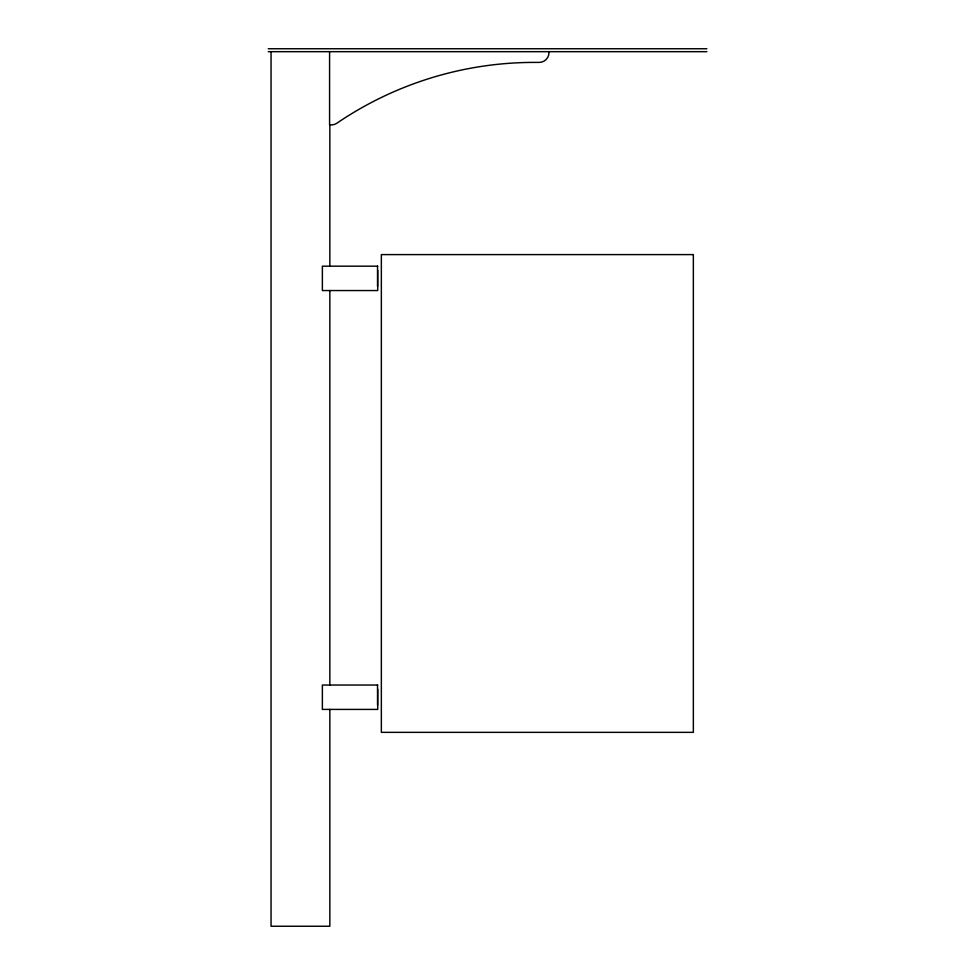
<?xml version="1.0" encoding="UTF-8"?>
<svg xmlns="http://www.w3.org/2000/svg" width="975" height="975" viewBox="0 0 975 975"><rect width="100%" height="100%" fill="white"/><g stroke="black" fill="none" stroke-linecap="round" stroke-linejoin="round"><path stroke-width="1.46" d="M268.247 48.75L706.875 48.75M268.247 51.675L706.875 51.675M377.727 266.175L322.372 266.175L322.372 290.55L377.727 290.55L377.727 270.233M377.727 685.035L322.372 685.035L322.372 709.41L377.727 709.41L377.727 689.093M548.962 51.675L548.962 52.65A9.75 9.75 0 0 1 539.212 62.4L534.337 62.4A351 351 0 0 0 336.911 123.179A9.75 9.75 0 0 1 331.439 124.873L329.587 124.873L329.587 51.675M377.532 266.175L377.532 286.492M377.532 685.035L377.532 705.339M329.842 124.873L329.842 266.175M329.842 290.55L329.842 685.035M329.842 709.41L329.842 926.25L271.05 926.25L271.05 51.675M693.347 254.597L381.347 254.597L381.347 732.347L693.347 732.347L693.347 254.597"/></g></svg>
